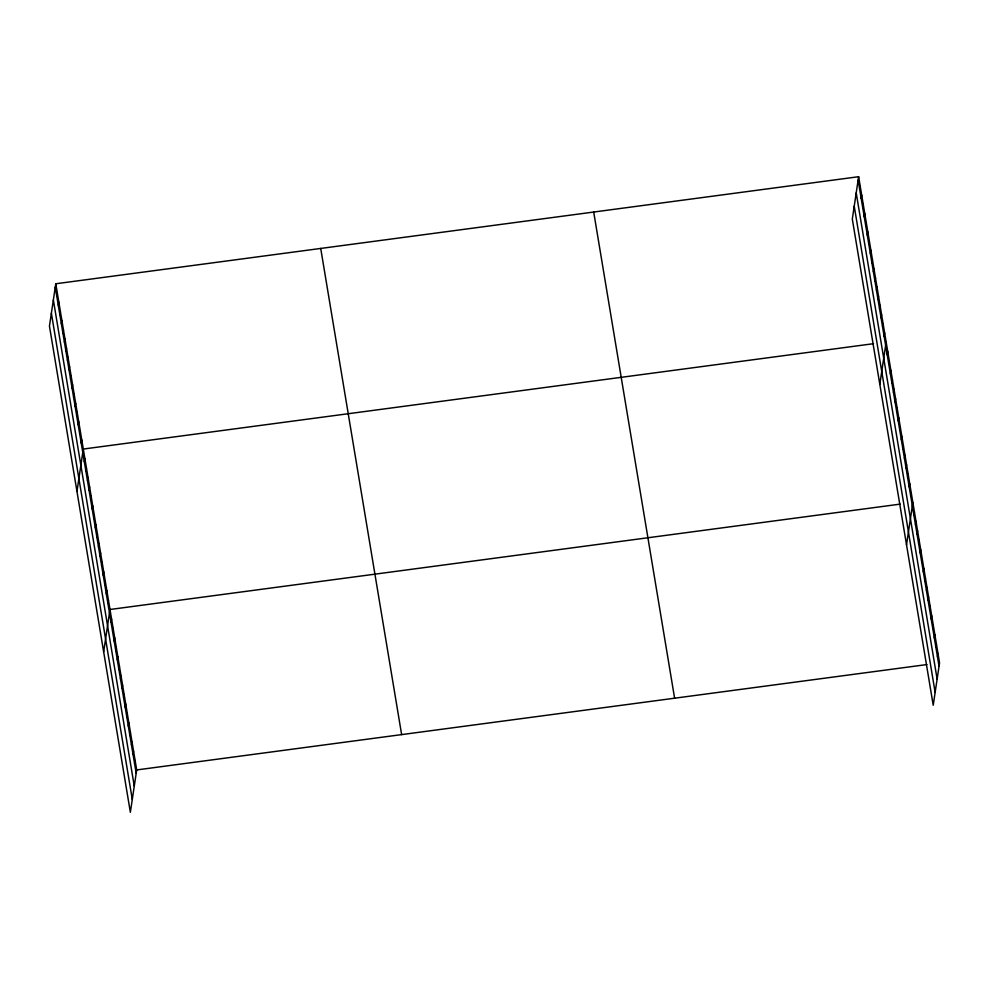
<?xml version="1.0" encoding="UTF-8"?>
<svg xmlns="http://www.w3.org/2000/svg" width="989" height="989" viewBox="0 0 989 989"><rect width="100%" height="100%" fill="white"/><g stroke="black" fill="none" stroke-linecap="round" stroke-linejoin="round"><path stroke-width="1.48" d="M55.78 283.769L49.45 326.123L130.363 812.29L136.692 769.937L55.78 283.769L858.637 176.71L939.55 662.877L933.22 705.231L852.308 219.064L858.637 176.71M56.806 296.317L57.313 292.942M58.339 305.502L58.833 302.127M59.859 314.687L60.366 311.312M61.392 323.873L61.899 320.498M62.925 333.046L63.42 329.683M64.446 342.231L64.953 338.868M65.979 351.416L66.486 348.041M67.499 360.602L68.006 357.227M69.032 369.787L69.539 366.412M70.565 378.972L71.06 375.597M72.086 388.145L72.593 384.783M73.619 397.331L74.126 393.968M75.152 406.516L75.646 403.141M76.672 415.701L77.179 412.326M78.205 424.887L78.712 421.512M79.726 434.072L80.233 430.697M81.259 443.245L81.766 439.882M76.957 491.422L83.286 449.055L873.534 343.69M84.362 461.875L84.856 458.5M85.932 471.308L86.426 467.933M87.502 480.741L88.009 477.378M89.072 490.185L89.579 486.811M90.642 499.618L91.149 496.243M92.212 509.051L92.719 505.688M93.782 518.496L94.289 515.121M95.352 527.928L95.859 524.566M96.922 537.373L97.429 533.998M98.492 546.806L98.999 543.431M100.062 556.238L100.569 552.876M101.632 565.683L102.139 562.308M103.202 575.116L103.709 571.753M104.772 584.561L105.279 581.186M106.342 593.993L106.849 590.618M107.912 603.426L108.419 600.063M103.66 651.862L109.989 609.496L900.237 504.118M111.065 622.304L111.559 618.929M112.635 631.748L113.129 628.374M114.205 641.181L114.699 637.806M115.775 650.614L116.269 647.251M117.345 660.059L117.839 656.684M118.915 669.491L119.422 666.116M120.485 678.924L120.992 675.561M122.055 688.369L122.562 684.994M123.625 697.801L124.132 694.439M125.195 707.246L125.702 703.871M126.765 716.679L127.272 713.304M128.335 726.111L128.842 722.749M129.905 735.556L130.412 732.181M131.475 744.989L131.982 741.614M133.045 754.434L133.552 751.059M134.615 763.867L135.122 760.492M859.664 189.258L860.17 185.895M861.196 198.443L861.691 195.068M862.717 207.628L863.224 204.253M864.25 216.814L864.757 213.439M865.771 225.987L866.277 222.624M867.304 235.172L867.81 231.809M868.837 244.357L869.331 240.982M870.357 253.543L870.864 250.168M871.89 262.728L872.397 259.353M873.423 271.913L873.917 268.538M874.944 281.086L875.45 277.724M876.477 290.272L876.983 286.909M877.997 299.457L878.504 296.082M879.53 308.642L880.037 305.267M881.063 317.828L881.558 314.453M882.584 327.013L883.09 323.638M884.117 336.186L884.623 332.823M879.814 384.362L886.144 342.009M887.22 354.816L887.714 351.441M888.79 364.249L889.284 360.874M890.36 373.681L890.866 370.319M891.93 383.126L892.437 379.751M893.5 392.559L894.007 389.184M895.07 402.004L895.577 398.629M896.64 411.436L897.147 408.061M898.21 420.869L898.717 417.506M899.78 430.314L900.287 426.939M901.35 439.746L901.857 436.372M902.92 449.179L903.427 445.816M904.49 458.624L904.997 455.249M906.06 468.057L906.567 464.694M907.63 477.502L908.137 474.127M909.2 486.934L909.707 483.559M910.77 496.367L911.277 493.004M906.517 544.803L912.847 502.437M913.91 515.244L914.417 511.869M915.493 524.689L915.987 521.314M917.063 534.122L917.557 530.747M918.633 543.554L919.127 540.192M920.203 552.999L920.697 549.624M921.773 562.432L922.267 559.057M923.343 571.865L923.85 568.502M924.913 581.309L925.42 577.935M926.483 590.742L926.99 587.379M928.053 600.187L928.56 596.812M929.623 609.62L930.13 606.245M931.193 619.052L931.7 615.69M932.763 628.497L933.27 625.122M934.333 637.93L934.84 634.555M935.903 647.375L936.41 644M937.473 656.807L937.98 653.432M136.692 769.937L926.928 664.559M858.131 180.072L939.043 666.24M856.214 192.942L937.127 679.109M854.236 206.207L935.137 692.374M593.697 212.029L674.609 698.197M320.72 248.437L401.633 734.604M55.273 287.131L136.185 773.299M53.357 300.001L134.269 786.168M51.379 313.266L132.279 799.421"/></g></svg>
